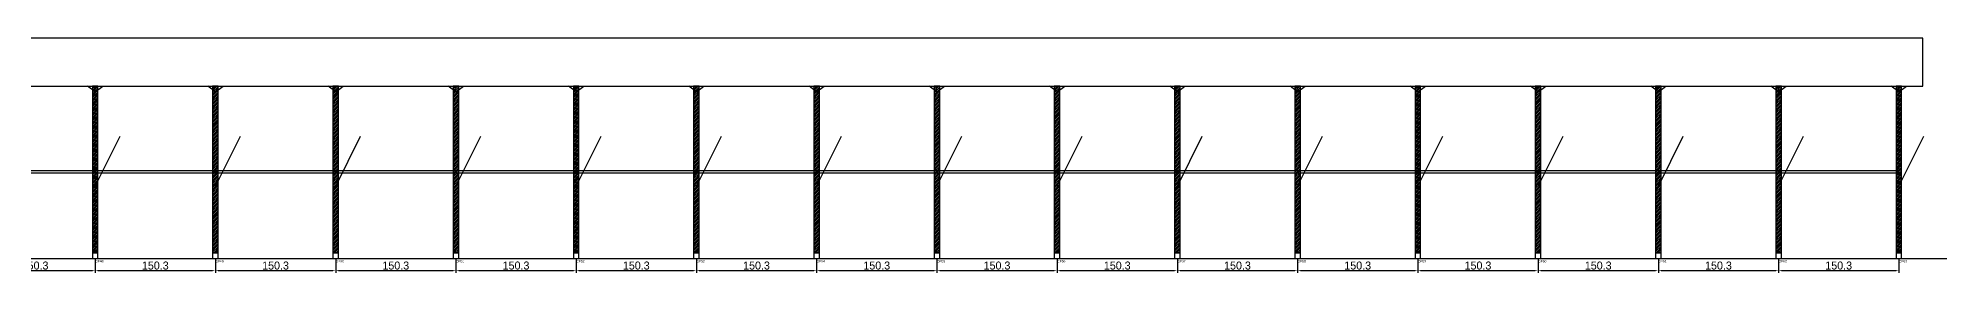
# Model space of a CAD drawing. Header units: metres. Extents: x -30 to 9409, y -25 to 308.
# Drawn here: x 7023 to 9409, y -25 to 268 of the extents above; entities that cross this region are included whole.
import ezdxf

# ---------------------------------------------------------------- set-up
doc = ezdxf.new("R2010")
doc.units = ezdxf.units.M
for name, color, linetype in [('BARRA_ANCORAGEM', 1, 'Continuous'), ('COTA', 241, 'Continuous'), ('GARFOS OK', 3, 'Continuous'), ('NOME DA VIGA', 6, 'Continuous'), ('SARR_7x7', 40, 'Continuous'), ('TIRAS REESCORAMENTO', 252, 'Continuous'), ('VIGAS', 3, 'Continuous')]:
    doc.layers.add(name, color=color, linetype=linetype)
doc.dimstyles.new('EZ DXF', dxfattribs={"dimtxt": 10, "dimasz": 3.5, "dimexe": 3, "dimexo": 1.5, "dimgap": 1, "dimtad": 1, "dimdec": 1, "dimdsep": 46, "dimcen": 2.5, "dimazin": 3, "dimtfac": 1, "dimtmove": 0, "dimatfit": 3})

msp = doc.modelspace()

# ---------------------------------------------------------------- hatches: boundary and pattern name
at = {"layer": 'COTA'}
h = msp.add_hatch(dxfattribs=at)
h.set_pattern_fill('ANSI31', scale=0.5)
h.paths.add_polyline_path([(7090.640984, 0), (7097.640984, 0), (7097.640984, 208), (7090.640984, 208)])
h = msp.add_hatch(dxfattribs=at)
h.set_pattern_fill('ANSI31', scale=0.5)
h.paths.add_polyline_path([(7240.941856, 0), (7247.941856, 0), (7247.941856, 208), (7240.941856, 208)])
h = msp.add_hatch(dxfattribs=at)
h.set_pattern_fill('ANSI31', scale=0.5)
h.paths.add_polyline_path([(7391.242728, 0), (7398.242728, 0), (7398.242728, 208), (7391.242728, 208)])
h = msp.add_hatch(dxfattribs=at)
h.set_pattern_fill('ANSI31', scale=0.5)
h.paths.add_polyline_path([(7541.5436, 0), (7548.5436, 0), (7548.5436, 208), (7541.5436, 208)])
h = msp.add_hatch(dxfattribs=at)
h.set_pattern_fill('ANSI31', scale=0.5)
h.paths.add_polyline_path([(7691.844472, 0), (7698.844472, 0), (7698.844472, 208), (7691.844472, 208)])
h = msp.add_hatch(dxfattribs=at)
h.set_pattern_fill('ANSI31', scale=0.5)
h.paths.add_polyline_path([(7842.145344, 0), (7849.145344, 0), (7849.145344, 208), (7842.145344, 208)])
h = msp.add_hatch(dxfattribs=at)
h.set_pattern_fill('ANSI31', scale=0.5)
h.paths.add_polyline_path([(7992.446216, 0), (7999.446216, 0), (7999.446216, 208), (7992.446216, 208)])
h = msp.add_hatch(dxfattribs=at)
h.set_pattern_fill('ANSI31', scale=0.5)
h.paths.add_polyline_path([(8142.747088, 0), (8149.747088, 0), (8149.747088, 208), (8142.747088, 208)])
h = msp.add_hatch(dxfattribs=at)
h.set_pattern_fill('ANSI31', scale=0.5)
h.paths.add_polyline_path([(8293.04796, 0), (8300.04796, 0), (8300.04796, 208), (8293.04796, 208)])
h = msp.add_hatch(dxfattribs=at)
h.set_pattern_fill('ANSI31', scale=0.5)
h.paths.add_polyline_path([(8443.348832, 0), (8450.348832, 0), (8450.348832, 208), (8443.348832, 208)])
h = msp.add_hatch(dxfattribs=at)
h.set_pattern_fill('ANSI31', scale=0.5)
h.paths.add_polyline_path([(8593.649704, 0), (8600.649704, 0), (8600.649704, 208), (8593.649704, 208)])
h = msp.add_hatch(dxfattribs=at)
h.set_pattern_fill('ANSI31', scale=0.5)
h.paths.add_polyline_path([(8743.950576, 0), (8750.950576, 0), (8750.950576, 208), (8743.950576, 208)])
h = msp.add_hatch(dxfattribs=at)
h.set_pattern_fill('ANSI31', scale=0.5)
h.paths.add_polyline_path([(8894.251448, 0), (8901.251448, 0), (8901.251448, 208), (8894.251448, 208)])
h = msp.add_hatch(dxfattribs=at)
h.set_pattern_fill('ANSI31', scale=0.5)
h.paths.add_polyline_path([(9044.55232, 0), (9051.55232, 0), (9051.55232, 208), (9044.55232, 208)])
h = msp.add_hatch(dxfattribs=at)
h.set_pattern_fill('ANSI31', scale=0.5)
h.paths.add_polyline_path([(9194.853192, 0), (9201.853192, 0), (9201.853192, 208), (9194.853192, 208)])
h = msp.add_hatch(dxfattribs=at)
h.set_pattern_fill('ANSI31', scale=0.5)
h.paths.add_polyline_path([(9345.154064, 0), (9352.154064, 0), (9352.154064, 208), (9345.154064, 208)])

# ---------------------------------------------------------------- linework, layer by layer
at = {"layer": 'BARRA_ANCORAGEM'}
for p, q in [((7094.140984, 83.2), (7125.340984, 145.6)), ((7244.441856, 83.2), (7275.641856, 145.6)), ((7394.742728, 83.2), (7425.942728, 145.6)), ((7545.0436, 83.2), (7576.2436, 145.6)), ((7695.344472, 83.2), (7726.544472, 145.6)), ((7845.645344, 83.2), (7876.845344, 145.6)), ((7995.946216, 83.2), (8027.146216, 145.6)), ((8146.247088, 83.2), (8177.447088, 145.6)), ((8296.54796, 83.2), (8327.74796, 145.6)), ((8446.848832, 83.2), (8478.048832, 145.6)), ((8597.149704, 83.2), (8628.349704, 145.6)), ((8747.450576, 83.2), (8778.650576, 145.6)), ((8897.751448, 83.2), (8928.951448, 145.6)), ((9048.05232, 83.2), (9079.25232, 145.6)), ((9198.353192, 83.2), (9229.553192, 145.6)), ((9348.654064, 83.2), (9379.854064, 145.6))]:
    msp.add_line(p, q, dxfattribs=at)
at = {"layer": 'GARFOS OK'}
for p, q in [((7094.140984, 201), (7084.640984, 208)), ((7084.640984, 208), (7103.640984, 208)), ((7094.140984, 201), (7103.640984, 208)), ((7244.441856, 201), (7234.941856, 208)), ((7234.941856, 208), (7253.941856, 208)), ((7244.441856, 201), (7253.941856, 208)), ((7394.742728, 201), (7385.242728, 208)), ((7385.242728, 208), (7404.242728, 208)), ((7394.742728, 201), (7404.242728, 208)), ((7545.0436, 201), (7535.5436, 208)), ((7535.5436, 208), (7554.5436, 208)), ((7545.0436, 201), (7554.5436, 208)), ((7695.344472, 201), (7685.844472, 208)), ((7685.844472, 208), (7704.844472, 208)), ((7695.344472, 201), (7704.844472, 208)), ((7845.645344, 201), (7836.145344, 208)), ((7836.145344, 208), (7855.145344, 208)), ((7845.645344, 201), (7855.145344, 208)), ((7995.946216, 201), (7986.446216, 208)), ((7986.446216, 208), (8005.446216, 208)), ((7995.946216, 201), (8005.446216, 208)), ((8146.247088, 201), (8136.747088, 208)), ((8136.747088, 208), (8155.747088, 208)), ((8146.247088, 201), (8155.747088, 208)), ((8296.54796, 201), (8287.04796, 208)), ((8287.04796, 208), (8306.04796, 208)), ((8296.54796, 201), (8306.04796, 208)), ((8446.848832, 201), (8437.348832, 208)), ((8437.348832, 208), (8456.348832, 208)), ((8446.848832, 201), (8456.348832, 208)), ((8597.149704, 201), (8587.649704, 208)), ((8587.649704, 208), (8606.649704, 208)), ((8597.149704, 201), (8606.649704, 208)), ((8747.450576, 201), (8737.950576, 208)), ((8737.950576, 208), (8756.950576, 208)), ((8747.450576, 201), (8756.950576, 208)), ((8897.751448, 201), (8888.251448, 208)), ((8888.251448, 208), (8907.251448, 208)), ((8897.751448, 201), (8907.251448, 208)), ((9048.05232, 201), (9038.55232, 208)), ((9038.55232, 208), (9057.55232, 208)), ((9048.05232, 201), (9057.55232, 208)), ((9198.353192, 201), (9188.853192, 208)), ((9188.853192, 208), (9207.853192, 208)), ((9198.353192, 201), (9207.853192, 208)), ((9348.654064, 201), (9339.154064, 208)), ((9339.154064, 208), (9358.154064, 208)), ((9348.654064, 201), (9358.154064, 208))]:
    msp.add_line(p, q, dxfattribs=at)
at = {"layer": 'GARFOS OK', "linetype": 'CONTINUOUS'}
msp.add_line((-30, -7), (9408.654064, -7), dxfattribs=at)
at = {"layer": 'GARFOS OK'}
for points in [[(7090.640984, 0), (7097.640984, 0), (7097.640984, 208), (7090.640984, 208), (7090.640984, 0)], [(7240.941856, 0), (7247.941856, 0), (7247.941856, 208), (7240.941856, 208), (7240.941856, 0)], [(7391.242728, 0), (7398.242728, 0), (7398.242728, 208), (7391.242728, 208), (7391.242728, 0)], [(7541.5436, 0), (7548.5436, 0), (7548.5436, 208), (7541.5436, 208), (7541.5436, 0)], [(7691.844472, 0), (7698.844472, 0), (7698.844472, 208), (7691.844472, 208), (7691.844472, 0)], [(7842.145344, 0), (7849.145344, 0), (7849.145344, 208), (7842.145344, 208), (7842.145344, 0)], [(7992.446216, 0), (7999.446216, 0), (7999.446216, 208), (7992.446216, 208), (7992.446216, 0)], [(8142.747088, 0), (8149.747088, 0), (8149.747088, 208), (8142.747088, 208), (8142.747088, 0)], [(8293.04796, 0), (8300.04796, 0), (8300.04796, 208), (8293.04796, 208), (8293.04796, 0)], [(8443.348832, 0), (8450.348832, 0), (8450.348832, 208), (8443.348832, 208), (8443.348832, 0)], [(8593.649704, 0), (8600.649704, 0), (8600.649704, 208), (8593.649704, 208), (8593.649704, 0)], [(8743.950576, 0), (8750.950576, 0), (8750.950576, 208), (8743.950576, 208), (8743.950576, 0)], [(8894.251448, 0), (8901.251448, 0), (8901.251448, 208), (8894.251448, 208), (8894.251448, 0)], [(9044.55232, 0), (9051.55232, 0), (9051.55232, 208), (9044.55232, 208), (9044.55232, 0)], [(9194.853192, 0), (9201.853192, 0), (9201.853192, 208), (9194.853192, 208), (9194.853192, 0)], [(9345.154064, 0), (9352.154064, 0), (9352.154064, 208), (9345.154064, 208), (9345.154064, 0)]]:
    msp.add_lwpolyline(points, dxfattribs=at)
at = {"layer": 'SARR_7x7'}
for points in [[(7090.640984, -7), (7097.640984, -7), (7097.640984, 0), (7090.640984, 0), (7090.640984, -7)], [(7240.941856, -7), (7247.941856, -7), (7247.941856, 0), (7240.941856, 0), (7240.941856, -7)], [(7391.242728, -7), (7398.242728, -7), (7398.242728, 0), (7391.242728, 0), (7391.242728, -7)], [(7541.5436, -7), (7548.5436, -7), (7548.5436, 0), (7541.5436, 0), (7541.5436, -7)], [(7691.844472, -7), (7698.844472, -7), (7698.844472, 0), (7691.844472, 0), (7691.844472, -7)], [(7842.145344, -7), (7849.145344, -7), (7849.145344, 0), (7842.145344, 0), (7842.145344, -7)], [(7992.446216, -7), (7999.446216, -7), (7999.446216, 0), (7992.446216, 0), (7992.446216, -7)], [(8142.747088, -7), (8149.747088, -7), (8149.747088, 0), (8142.747088, 0), (8142.747088, -7)], [(8293.04796, -7), (8300.04796, -7), (8300.04796, 0), (8293.04796, 0), (8293.04796, -7)], [(8443.348832, -7), (8450.348832, -7), (8450.348832, 0), (8443.348832, 0), (8443.348832, -7)], [(8593.649704, -7), (8600.649704, -7), (8600.649704, 0), (8593.649704, 0), (8593.649704, -7)], [(8743.950576, -7), (8750.950576, -7), (8750.950576, 0), (8743.950576, 0), (8743.950576, -7)], [(8894.251448, -7), (8901.251448, -7), (8901.251448, 0), (8894.251448, 0), (8894.251448, -7)], [(9044.55232, -7), (9051.55232, -7), (9051.55232, 0), (9044.55232, 0), (9044.55232, -7)], [(9194.853192, -7), (9201.853192, -7), (9201.853192, 0), (9194.853192, 0), (9194.853192, -7)], [(9345.154064, -7), (9352.154064, -7), (9352.154064, 0), (9345.154064, 0), (9345.154064, -7)]]:
    msp.add_lwpolyline(points, dxfattribs=at)
at = {"layer": 'TIRAS REESCORAMENTO'}
for points in [[(6943.840112, 100), (7094.140984, 100), (7094.140984, 102.5), (6943.840112, 102.5), (6943.840112, 100)], [(7094.140984, 100), (7244.441856, 100), (7244.441856, 102.5), (7094.140984, 102.5), (7094.140984, 100)], [(7244.441856, 100), (7394.742728, 100), (7394.742728, 102.5), (7244.441856, 102.5), (7244.441856, 100)], [(7394.742728, 100), (7545.0436, 100), (7545.0436, 102.5), (7394.742728, 102.5), (7394.742728, 100)], [(7545.0436, 100), (7695.344472, 100), (7695.344472, 102.5), (7545.0436, 102.5), (7545.0436, 100)], [(7695.344472, 100), (7845.645344, 100), (7845.645344, 102.5), (7695.344472, 102.5), (7695.344472, 100)], [(7845.645344, 100), (7995.946216, 100), (7995.946216, 102.5), (7845.645344, 102.5), (7845.645344, 100)], [(7995.946216, 100), (8146.247088, 100), (8146.247088, 102.5), (7995.946216, 102.5), (7995.946216, 100)], [(8146.247088, 100), (8296.54796, 100), (8296.54796, 102.5), (8146.247088, 102.5), (8146.247088, 100)], [(8296.54796, 100), (8446.848832, 100), (8446.848832, 102.5), (8296.54796, 102.5), (8296.54796, 100)], [(8446.848832, 100), (8597.149704, 100), (8597.149704, 102.5), (8446.848832, 102.5), (8446.848832, 100)], [(8597.149704, 100), (8747.450576, 100), (8747.450576, 102.5), (8597.149704, 102.5), (8597.149704, 100)], [(8747.450576, 100), (8897.751448, 100), (8897.751448, 102.5), (8747.450576, 102.5), (8747.450576, 100)], [(8897.751448, 100), (9048.05232, 100), (9048.05232, 102.5), (8897.751448, 102.5), (8897.751448, 100)], [(9048.05232, 100), (9198.353192, 100), (9198.353192, 102.5), (9048.05232, 102.5), (9048.05232, 100)], [(9198.353192, 100), (9348.654064, 100), (9348.654064, 102.5), (9198.353192, 102.5), (9198.353192, 100)]]:
    msp.add_lwpolyline(points, dxfattribs=at)
at = {"layer": 'VIGAS'}
msp.add_lwpolyline([(0, 208), (9378.654064, 208), (9378.654064, 268), (0, 268), (0, 208)], dxfattribs=at)

# ---------------------------------------------------------------- texts
at = {"layer": 'NOME DA VIGA'}
for s, p in [('GF48', (7094.140984, -12)), ('GF49', (7244.441856, -12)), ('GF50', (7394.742728, -12)), ('GF51', (7545.0436, -12)), ('GF52', (7695.344472, -12)), ('GF53', (7845.645344, -12)), ('GF54', (7995.946216, -12)), ('GF55', (8146.247088, -12)), ('GF56', (8296.54796, -12)), ('GF57', (8446.848832, -12)), ('GF58', (8597.149704, -12)), ('GF59', (8747.450576, -12)), ('GF60', (8897.751448, -12)), ('GF61', (9048.05232, -12)), ('GF62', (9198.353192, -12)), ('GF63', (9348.654064, -12))]:
    msp.add_text(s, height=3, dxfattribs=at).set_placement(p)

# ---------------------------------------------------------------- dimensions: what is measured, and where the dimension line sits
at = {"layer": 'COTA'}
for base, p1, p2 in [((6943.840112, -22), (6943.840112, -7), (7094.140984, -7)), ((7094.140984, -22), (7094.140984, -7), (7244.441856, -7)), ((7244.441856, -22), (7244.441856, -7), (7394.742728, -7)), ((7394.742728, -22), (7394.742728, -7), (7545.0436, -7)), ((7545.0436, -22), (7545.0436, -7), (7695.344472, -7)), ((7695.344472, -22), (7695.344472, -7), (7845.645344, -7)), ((7845.645344, -22), (7845.645344, -7), (7995.946216, -7)), ((7995.946216, -22), (7995.946216, -7), (8146.247088, -7)), ((8146.247088, -22), (8146.247088, -7), (8296.54796, -7)), ((8296.54796, -22), (8296.54796, -7), (8446.848832, -7)), ((8446.848832, -22), (8446.848832, -7), (8597.149704, -7)), ((8597.149704, -22), (8597.149704, -7), (8747.450576, -7)), ((8747.450576, -22), (8747.450576, -7), (8897.751448, -7)), ((8897.751448, -22), (8897.751448, -7), (9048.05232, -7)), ((9048.05232, -22), (9048.05232, -7), (9198.353192, -7)), ((9198.353192, -22), (9198.353192, -7), (9348.654064, -7))]:
    msp.add_linear_dim(base=base, p1=p1, p2=p2, dimstyle='EZ DXF', dxfattribs=at).render()

doc.saveas('drawing.dxf')
